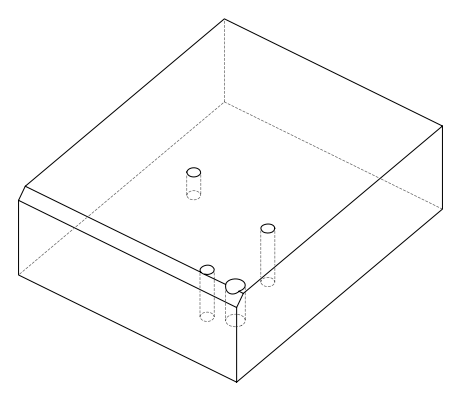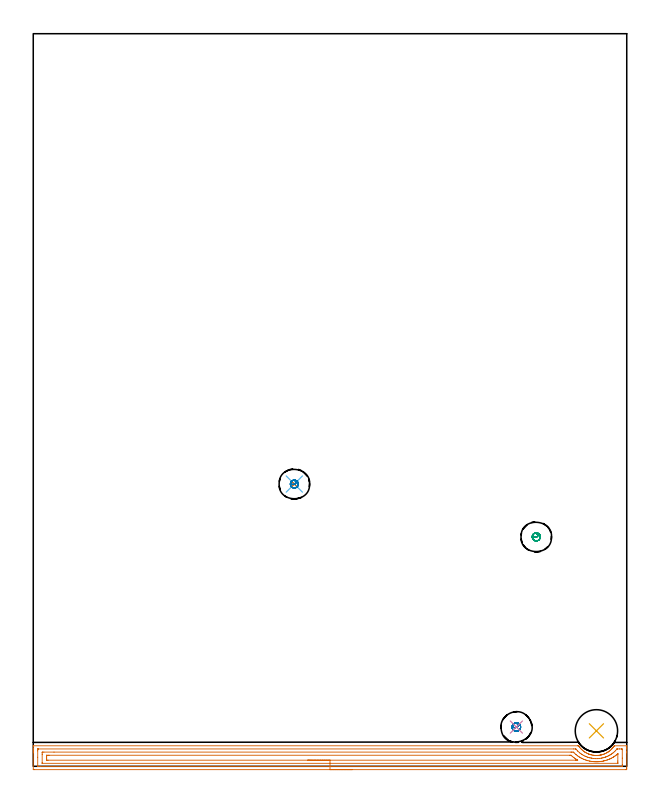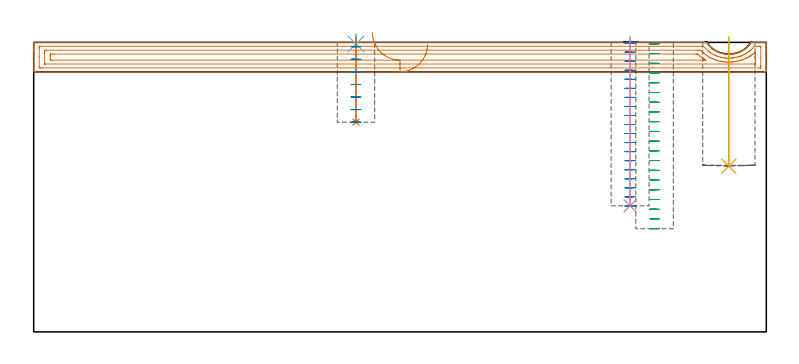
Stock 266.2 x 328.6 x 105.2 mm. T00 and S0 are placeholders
(PLAN: 8 operations, 6 tool changes, 12.7 min)
(1 AREA_MILL | FG_CHAMFER_SURFACE | UGT0205_001 | 8.68 min | 15241 mm3)
(2 MILL_BLIND_HOLE_FROM_SOLID_MATERIAL | STEP1POCKET | NXT0201_010 | Spiral | 1.45 min | 8882 mm3)
(3 MILL_BLIND_HOLE_FROM_SOLID_MATERIAL_1 | STEP1POCKET_2 | NXT0201_010 | Spiral | 1.44 min | 9835 mm3)
(4 BORE_BLIND_HOLE | STEP1POCKET | UGT0332_073 | 0.25 min | 6 mm3)
(5 INDEXABLE_INSERT_DRILL_BLIND_HOLE_FROM_SOLID | STEP1POCKET_1 | NXT0302_009 | 0.19 min | 12595 mm3)
(6 SPOT_DRILL | STEP1POCKET_3 | NXT0321_9005460120000 | 0.03 min | 2 mm3)
(7 DRILL_BLIND_HOLE_INTO_CENTER | STEP1POCKET_3 | NXT0301_128 | 0.13 min | 3149 mm3)
(8 MILL_ROUGH_BLIND_HOLE_CONTOUR | STEP1POCKET_3 | NXT0201_010 | Spiral | 0.5 min | 1062 mm3)
(TOOL UGT0205_001 | Chamfer Mill 20 x 3 x 45 deg. | D20 FL50 Z2)
(TOOL NXT0201_010 | ENDMILL 10mm [2P460-1000-NA 1630] | D10 FL30 Z6)
(TOOL UGT0332_073 | 13.8 mm Rough Boring Bar | D13.8)
(TOOL NXT0302_009 | Index. Insert Drill 19mm [880-D1900L25-05] | D19 PA176 FL95 Z2)
(TOOL NXT0321_9005460120000 | NC Spot Drill, 142deg, 12mm, Carbide, Uncoated | D12 PA142 FL30 Z2)
(TOOL NXT0301_128 | Carbide Drill 12mm [861.1-1200-036A1-GP GC34] | D12 PA150 FL37.4 Z2)
(OP 1 AREA_MILL)
G17 G21 G94 G90
T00 M6
G54
G17 G0 G90 X143.1 Y-1.5 S1061 M3
G43 Z115.2 H0
Z104.5
G94 G1 X143.062 Z103.628 F250.
X142.948 Z102.764
X142.759 Z101.912
X142.497 Z101.08
X142.163 Z100.274
X141.76 Z99.5
X141.292 Z98.764
X140.76 Z98.072
X140.171 Z97.429
X139.528 Z96.84
X138.836 Z96.309
X138.1 Z95.84
X137.326 Z95.437
X136.52 Z95.103
X135.688 Z94.841
X134.836 Z94.652
X133.972 Z94.538
X133.1 Z94.5
X0.602
X0.198 Y-1.496 Z94.502
X0.01 Y-1.492 Z94.506
X0. Y-1.299 Z94.698
Y6.06 Z102.054
Y6.634 Z102.631
Y6.944 Z102.94
Y7.518 Z103.515
Y7.828 Z103.823
Y8.858 Z104.858
X0.007 Y9.185 Z105.176
X0.009 Y9.197 Z105.188
X0.156 Y9.2 Z105.2
X244.184
X244.583 Y9.193 Z105.193
X244.62 Y9.155 Z105.155
X244.621 Y9.154 Z105.154
X244.897 Y8.761 Z104.757
X245.155 Y8.426 Z104.426
X245.466 Y8.061 Z104.06
X245.791 Y7.706 Z103.706
X245.954 Y7.547 Z103.547
X245.96 Y7.542 Z103.542
X246.296 Y7.239 Z103.235
X246.315 Y7.222 Z103.218
X246.686 Y6.907 Z102.906
X247.001 Y6.669 Z102.668
X247.287 Y6.471 Z102.47
X247.468 Y6.355 Z102.354
X247.58 Y6.282 Z102.281
X248.05 Y6.015 Z102.012
X248.474 Y5.791 Z101.788
X248.528 Y5.765 Z101.763
X248.584 Y5.739 Z101.736
X248.918 Y5.595 Z101.593
X249.091 Y5.53 Z101.524
X249.238 Y5.471 Z101.469
X249.369 Y5.42 Z101.418
X249.814 Y5.273 Z101.27
X249.983 Y5.227 Z101.221
X250.157 Y5.176 Z101.175
X250.263 Y5.146 Z101.146
X250.709 Y5.046 Z101.045
X251.158 Y4.966 Z100.963
X251.322 Y4.942 Z100.939
X251.53 Y4.911 Z100.91
X251.753 Y4.891 Z100.891
X251.79 Y4.888 Z100.887
X252.052 Y4.87 Z100.868
X252.143 Y4.868 Z100.863
X252.214 Y4.866 Z100.859
X252.387 Y4.858 Z100.854
X252.62 Y4.857 Z100.853
X252.835 Z100.85
X252.978 Y4.865 Z100.855
X253.065 Y4.87 Z100.864
X253.069
X253.106 Y4.874 Z100.867
X253.215 Y4.88 Z100.877
X253.242 Y4.881 Z100.879
X253.458 Y4.896 Z100.895
X253.67 Y4.911 Z100.911
X253.841 Y4.934 Z100.934
X254.035 Y4.967 Z100.966
X254.289 Y5.009 Z101.007
X254.445 Y5.041 Z101.038
X254.539 Y5.06 Z101.058
X254.735 Y5.101 Z101.097
X254.891 Y5.142 Z101.136
X255.03 Y5.176 Z101.173
X255.184 Y5.215 Z101.213
X255.629 Y5.351 Z101.35
X256.079 Y5.515 Z101.514
X256.229 Y5.578 Z101.575
X256.524 Y5.698 Z101.697
X256.723 Y5.79 Z101.789
X257.121 Y6.005 Z102.002
X257.224 Y6.06 Z102.057
X257.392 Y6.15 Z102.148
X257.418 Y6.164 Z102.162
X257.567 Y6.256 Z102.253
X257.814 Y6.408 Z102.406
X257.848 Y6.431 Z102.429
X258.013 Y6.544 Z102.539
X258.171 Y6.65 Z102.647
X258.201 Y6.669 Z102.667
X258.313 Y6.752 Z102.75
X258.767 Y7.122 Z103.118
X259.207 Y7.509 Z103.506
X259.248 Y7.549 Z103.545
X259.511 Y7.828 Z103.824
X259.656 Y7.98 Z103.979
X259.947 Y8.312 Z104.31
X260.048 Y8.426 Z104.426
X260.101 Y8.494 Z104.493
X260.452 Y8.969 Z104.969
X260.589 Y9.169 Z105.168
X260.609 Y9.197 Z105.195
X260.612 Y9.198 Z105.196
X260.633 Y9.2 Z105.2
X266.044
X266.191 Y9.197 Z105.188
X266.193 Y9.185 Z105.176
X266.2 Y8.858 Z104.857
Y8.448 Z104.447
Y7.828 Z103.823
Y6.634 Z102.631
Y6.06 Z102.054
Y-0.725 Z95.272
X266.197 Y-1.012 Z94.985
X266.191 Y-1.491 Z94.506
X266.084 Y-1.495 Z94.503
X265.598 Y-1.5 Z94.5
X133.1
Y-0.086 Z95.914
X3.279
X2.387 Y-0.084 Z95.916
X2.342
X2.01 Y-0.067 Z95.933
X2.007 Y0.031 Z96.031
X2.001 Y0.254 Z96.254
X2. Y4.042 Z100.042
Y6.944 Z102.944
Y7.327 Z103.327
X2.004 Y7.711 Z103.711
X2.008 Y7.761 Z103.761
X2.012 Y7.78 Z103.78
X2.017 Y7.781 Z103.781
X2.069 Y7.784 Z103.784
X2.175 Y7.785 Z103.785
X2.387 Y7.786 Z103.786
X242.442
X243.292 Y7.78 Z103.78
X243.342 Y7.779 Z103.779
X243.44 Y7.685 Z103.685
X243.535 Y7.587 Z103.587
X244.114 Y6.944 Z102.944
X244.184 Y6.872 Z102.872
X245.056 Y6.08 Z102.08
X245.078 Y6.061 Z102.061
X245.586 Y5.679 Z101.679
X245.968 Y5.412 Z101.412
X246.058 Y5.354 Z101.354
X246.348 Y5.176 Z101.176
X246.86 Y4.886 Z100.886
X247.479 Y4.564 Z100.564
X247.753 Y4.441 Z100.441
X247.796 Y4.422 Z100.422
X247.831 Y4.408 Z100.408
X248.125 Y4.292 Z100.292
X248.645 Y4.105 Z100.105
X248.931 Y4.009 Z100.009
X249.537 Y3.836 Z99.836
X249.73 Y3.789 Z99.789
X250.3 Y3.664 Z99.664
X250.429 Y3.639 Z99.639
X250.537 Y3.621 Z99.621
X251.269 Y3.513 Z99.513
X251.322 Y3.507 Z99.507
X252.172 Y3.45 Z99.45
X252.214 Y3.449 Z99.449
X253.065
X253.106 Y3.451 Z99.451
X253.896 Y3.509 Z99.509
X253.998 Y3.518 Z99.518
X254.058 Y3.526 Z99.526
X254.772 Y3.643 Z99.643
X254.891 Y3.665 Z99.665
X255.412 Y3.776 Z99.776
X255.783 Y3.871 Z99.871
X256.113 Y3.965 Z99.965
X256.675 Y4.146 Z100.146
X256.784 Y4.184 Z100.184
X257.076 Y4.292 Z100.292
X257.425 Y4.433 Z100.433
X257.484 Y4.458 Z100.458
X257.567 Y4.495 Z100.495
X257.961 Y4.682 Z100.682
X258.46 Y4.949 Z100.949
X258.605 Y5.032 Z101.032
X258.852 Y5.176 Z101.176
X259.157 Y5.369 Z101.369
X259.352 Y5.497 Z101.497
X259.685 Y5.73 Z101.73
X260.111 Y6.06 Z102.06
X260.184 Y6.119 Z102.119
X260.244 Y6.169 Z102.169
X260.657 Y6.535 Z102.535
X260.803 Y6.667 Z102.667
X261.109 Y6.972 Z102.972
X261.828 Y7.765 Z103.765
X261.848 Y7.779 Z103.779
X261.87 Y7.782 Z103.782
X261.922 Y7.784 Z103.784
X262.029 Y7.786 Z103.786
X262.072
X262.921
X263.813 Y7.784 Z103.784
X263.858
X264.19 Y7.767 Z103.767
X264.193 Y7.669 Z103.669
X264.198 Y7.446 Z103.446
X264.2 Y3.658 Z99.658
Y0.756 Z96.756
Y0.373 Z96.373
X264.196 Y-0.011 Z95.989
X264.192 Y-0.061 Z95.939
X264.188 Y-0.08 Z95.92
X264.183 Y-0.081 Z95.919
X264.131 Y-0.084 Z95.916
X264.025 Y-0.085 Z95.915
X263.813 Y-0.086 Z95.914
X133.1
Y1.329 Z97.329
X4.171
X4.067 Y1.331 Z97.331
X4.03 Y1.333 Z97.333
X4.016 Y1.334 Z97.334
X4.01 Y1.358 Z97.358
X4.005 Y1.47 Z97.47
X4.001 Y1.64 Z97.64
X4. Y5.346 Z101.346
X4.004 Y6.06 Z102.06
X4.008 Y6.222 Z102.222
X4.024 Y6.364 Z102.364
X4.171 Y6.366 Z102.366
X4.751 Y6.37 Z102.37
X9.308 Y6.371 Z102.371
X241.193
X241.507 Y6.37 Z102.37
X242.089 Y6.367 Z102.367
X242.237 Y6.364 Z102.364
X242.399 Y6.206 Z102.206
X242.551 Y6.06 Z102.06
X243.292 Y5.385 Z101.385
X243.531 Y5.176 Z101.176
X244.184 Y4.67 Z100.67
X244.744 Y4.292 Z100.292
X245.076 Y4.085 Z100.085
X245.58 Y3.792 Z99.792
X245.968 Y3.592 Z99.592
X246.335 Y3.408 Z99.408
X246.86 Y3.178 Z99.178
X247.252 Y3.02 Z99.02
X247.753 Y2.839 Z98.839
X248.106 Y2.722 Z98.722
X248.596 Y2.572 Z98.572
X248.645 Y2.558 Z98.558
X248.77 Y2.524 Z98.524
X249.537 Y2.352 Z98.352
X249.758 Y2.305 Z98.305
X250.429 Y2.195 Z98.195
X250.82 Y2.137 Z98.137
X251.322 Y2.091 Z98.091
X251.79 Y2.059 Z98.059
X252.214 Y2.039 Z98.039
X252.705 Y2.038 Z98.038
X253.106 Y2.04 Z98.04
X253.567 Y2.067 Z98.067
X253.998 Y2.098 Z98.098
X254.39 Y2.136 Z98.136
X254.891 Y2.212 Z98.212
X255.162 Y2.255 Z98.255
X255.783 Y2.376 Z98.376
X255.906 Y2.402 Z98.402
X256.42 Y2.524 Z98.524
X256.62 Y2.579 Z98.579
X256.675 Y2.595 Z98.595
X257.295 Y2.793 Z98.793
X257.567 Y2.883 Z98.883
X257.954 Y3.025 Z99.025
X258.46 Y3.227 Z99.227
X258.587 Y3.282 Z99.282
X258.865 Y3.408 Z99.408
X259.189 Y3.569 Z99.569
X259.352 Y3.654 Z99.654
X259.767 Y3.881 Z99.881
X260.244 Y4.156 Z100.156
X260.329 Y4.208 Z100.208
X260.462 Y4.292 Z100.292
X260.861 Y4.565 Z100.565
X261.136 Y4.756 Z100.756
X261.374 Y4.941 Z100.941
X261.669 Y5.176 Z101.176
X261.865 Y5.338 Z101.338
X262.029 Y5.477 Z101.477
X262.173 Y5.6 Z101.6
X262.191 Y5.615 Z101.615
X262.193 Y5.614 Z101.614
X262.195 Y5.61 Z101.61
X262.198 Y5.55 Z101.55
X262.2 Y5.459 Z101.459
Y5.346 Z101.346
Y2.354 Z98.354
X262.198 Y1.64 Z97.64
X262.195 Y1.47 Z97.47
X262.19 Y1.358 Z97.358
X262.184 Y1.334 Z97.334
X262.17 Y1.333 Z97.333
X262.133 Y1.331 Z97.331
X262.029 Y1.329 Z97.329
X133.1
Y2.743 Z98.743
X6.627
X6.104 Y2.745 Z98.745
X6.049 Y2.747 Z98.747
X6.017 Y2.749 Z98.749
X6.01 Y2.784 Z98.784
X6.006 Y2.977 Z98.977
X6. Y3.364 Z99.364
Y4.248 Z100.248
Y4.292 Z100.292
X6.003 Y4.712 Z100.712
X6.008 Y4.922 Z100.922
X6.01 Y4.944 Z100.944
X6.025 Y4.95 Z100.95
X6.081 Y4.953 Z100.953
X6.178 Y4.956 Z100.956
X6.848 Y4.957 Z100.957
X7.069
X240.615
X240.837 Y4.956 Z100.956
X241.171 Y4.952 Z100.952
X241.209 Y4.95 Z100.95
X241.267 Y4.903 Z100.903
X241.372 Y4.815 Z100.815
X241.507 Y4.698 Z100.698
X241.969 Y4.292 Z100.292
X242.399 Y3.952 Z99.952
X242.711 Y3.714 Z99.714
X243.148 Y3.408 Z99.408
X243.292 Y3.311 Z99.311
X243.575 Y3.127 Z99.127
X243.815 Y2.984 Z98.984
X244.184 Y2.764 Z98.764
X244.202 Y2.751 Z98.751
X244.184 Y2.749 Z98.749
X243.961 Y2.745 Z98.745
X243.547 Y2.743 Z98.743
X243.292
X133.1
X132.228 Z98.781
X131.364 Z98.895
X130.512 Z99.083
X129.68 Z99.346
X128.874 Z99.68
X128.1 Z100.082
X127.364 Z100.551
X126.672 Z101.082
X126.029 Z101.672
X125.44 Z102.315
X124.908 Z103.007
X124.44 Z103.743
X124.037 Z104.517
X123.703 Z105.323
X123.441 Z106.155
X123.252 Z107.006
X123.138 Z107.871
X123.1 Z108.743
G0 Z115.2
M5
M2
(OP 2 MILL_BLIND_HOLE_FROM_SOLID_MATERIAL)
G17 G21 G94 G90
T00 M6
G54
G17 G0 G90 X216.7 Y17.6 S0 M3
G43 Z115.2 H1
Z104.916
G94 G3 X217.239 Y18.961 R0.787 F250.
X215.315 Y18.901 R1.361
X215.399 Y16.215 R1.9
X215.315 Y18.901 R-1.9
X215.357 Y17.558 R0.95
X216.7 Y17.6 R0.95
G0 Z101.632
G3 X217.239 Y18.961 R0.787
X215.315 Y18.901 R1.361
X215.399 Y16.215 R1.9
X215.315 Y18.901 R-1.9
X215.357 Y17.558 R0.95
X216.7 Y17.6 R0.95
G0 Z98.347
G3 X217.239 Y18.961 R0.787
X215.315 Y18.901 R1.361
X215.399 Y16.215 R1.9
X215.315 Y18.901 R-1.9
X215.357 Y17.558 R0.95
X216.7 Y17.6 R0.95
G0 Z95.063
G3 X217.239 Y18.961 R0.787
X215.315 Y18.901 R1.361
X215.399 Y16.215 R1.9
X215.315 Y18.901 R-1.9
X215.357 Y17.558 R0.95
X216.7 Y17.6 R0.95
G0 Z91.779
G3 X217.239 Y18.961 R0.787
X215.315 Y18.901 R1.361
X215.399 Y16.215 R1.9
X215.315 Y18.901 R-1.9
X215.357 Y17.558 R0.95
X216.7 Y17.6 R0.95
G0 Z88.495
G3 X217.239 Y18.961 R0.787
X215.315 Y18.901 R1.361
X215.399 Y16.215 R1.9
X215.315 Y18.901 R-1.9
X215.357 Y17.558 R0.95
X216.7 Y17.6 R0.95
G0 Z85.211
G3 X217.239 Y18.961 R0.787
X215.315 Y18.901 R1.361
X215.399 Y16.215 R1.9
X215.315 Y18.901 R-1.9
X215.357 Y17.558 R0.95
X216.7 Y17.6 R0.95
G0 Z81.926
G3 X217.239 Y18.961 R0.787
X215.315 Y18.901 R1.361
X215.399 Y16.215 R1.9
X215.315 Y18.901 R-1.9
X215.357 Y17.558 R0.95
X216.7 Y17.6 R0.95
G0 Z78.642
G3 X217.239 Y18.961 R0.787
X215.315 Y18.901 R1.361
X215.399 Y16.215 R1.9
X215.315 Y18.901 R-1.9
X215.357 Y17.558 R0.95
X216.7 Y17.6 R0.95
G0 Z75.358
G3 X217.239 Y18.961 R0.787
X215.315 Y18.901 R1.361
X215.399 Y16.215 R1.9
X215.315 Y18.901 R-1.9
X215.357 Y17.558 R0.95
X216.7 Y17.6 R0.95
G0 Z72.074
G3 X217.239 Y18.961 R0.787
X215.315 Y18.901 R1.361
X215.399 Y16.215 R1.9
X215.315 Y18.901 R-1.9
X215.357 Y17.558 R0.95
X216.7 Y17.6 R0.95
G0 Z68.789
G3 X217.239 Y18.961 R0.787
X215.315 Y18.901 R1.361
X215.399 Y16.215 R1.9
X215.315 Y18.901 R-1.9
X215.357 Y17.558 R0.95
X216.7 Y17.6 R0.95
G0 Z65.505
G3 X217.239 Y18.961 R0.787
X215.315 Y18.901 R1.361
X215.399 Y16.215 R1.9
X215.315 Y18.901 R-1.9
X215.357 Y17.558 R0.95
X216.7 Y17.6 R0.95
G0 Z62.221
G3 X217.239 Y18.961 R0.787
X215.315 Y18.901 R1.361
X215.399 Y16.215 R1.9
X215.315 Y18.901 R-1.9
X215.357 Y17.558 R0.95
X216.7 Y17.6 R0.95
G0 Z58.937
G3 X217.239 Y18.961 R0.787
X215.315 Y18.901 R1.361
X215.399 Y16.215 R1.9
X215.315 Y18.901 R-1.9
X215.357 Y17.558 R0.95
X216.7 Y17.6 R0.95
G0 Z55.653
G3 X217.239 Y18.961 R0.787
X215.315 Y18.901 R1.361
X215.399 Y16.215 R1.9
X215.315 Y18.901 R-1.9
X215.357 Y17.558 R0.95
X216.7 Y17.6 R0.95
G0 Z52.368
G3 X217.239 Y18.961 R0.787
X215.315 Y18.901 R1.361
X215.399 Y16.215 R1.9
X215.315 Y18.901 R-1.9
X215.357 Y17.558 R0.95
X216.7 Y17.6 R0.95
G0 Z49.084
G3 X217.239 Y18.961 R0.787
X215.315 Y18.901 R1.361
X215.399 Y16.215 R1.9
X215.315 Y18.901 R-1.9
X215.357 Y17.558 R0.95
X216.7 Y17.6 R0.95
G0 Z45.8
G3 X217.239 Y18.961 R0.787
X215.315 Y18.901 R1.361
X215.399 Y16.215 R1.9
X215.315 Y18.901 R-1.9
X215.357 Y17.558 R0.95
X216.7 Y17.6 R0.95
G0 Z115.2
M5
M2
(OP 3 MILL_BLIND_HOLE_FROM_SOLID_MATERIAL_1)
G17 G21 G94 G90
T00 M6
G54
G17 G0 G90 X225.6 Y102.9 S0 M3
G43 Z115.2 H1
Z104.665
G94 G3 X226.176 Y104.124 R0.748 F250.
X224.453 Y104.287 R1.224
X224.213 Y101.753 R1.8
X224.453 Y104.287 R-1.8
X224.333 Y103.02 R0.9
X225.6 Y102.9 R0.9
G0 Z101.13
G3 X226.176 Y104.124 R0.748
X224.453 Y104.287 R1.224
X224.213 Y101.753 R1.8
X224.453 Y104.287 R-1.8
X224.333 Y103.02 R0.9
X225.6 Y102.9 R0.9
G0 Z97.595
G3 X226.176 Y104.124 R0.748
X224.453 Y104.287 R1.224
X224.213 Y101.753 R1.8
X224.453 Y104.287 R-1.8
X224.333 Y103.02 R0.9
X225.6 Y102.9 R0.9
G0 Z94.06
G3 X226.176 Y104.124 R0.748
X224.453 Y104.287 R1.224
X224.213 Y101.753 R1.8
X224.453 Y104.287 R-1.8
X224.333 Y103.02 R0.9
X225.6 Y102.9 R0.9
G0 Z90.525
G3 X226.176 Y104.124 R0.748
X224.453 Y104.287 R1.224
X224.213 Y101.753 R1.8
X224.453 Y104.287 R-1.8
X224.333 Y103.02 R0.9
X225.6 Y102.9 R0.9
G0 Z86.99
G3 X226.176 Y104.124 R0.748
X224.453 Y104.287 R1.224
X224.213 Y101.753 R1.8
X224.453 Y104.287 R-1.8
X224.333 Y103.02 R0.9
X225.6 Y102.9 R0.9
G0 Z83.455
G3 X226.176 Y104.124 R0.748
X224.453 Y104.287 R1.224
X224.213 Y101.753 R1.8
X224.453 Y104.287 R-1.8
X224.333 Y103.02 R0.9
X225.6 Y102.9 R0.9
G0 Z79.92
G3 X226.176 Y104.124 R0.748
X224.453 Y104.287 R1.224
X224.213 Y101.753 R1.8
X224.453 Y104.287 R-1.8
X224.333 Y103.02 R0.9
X225.6 Y102.9 R0.9
G0 Z76.385
G3 X226.176 Y104.124 R0.748
X224.453 Y104.287 R1.224
X224.213 Y101.753 R1.8
X224.453 Y104.287 R-1.8
X224.333 Y103.02 R0.9
X225.6 Y102.9 R0.9
G0 Z72.85
G3 X226.176 Y104.124 R0.748
X224.453 Y104.287 R1.224
X224.213 Y101.753 R1.8
X224.453 Y104.287 R-1.8
X224.333 Y103.02 R0.9
X225.6 Y102.9 R0.9
G0 Z69.315
G3 X226.176 Y104.124 R0.748
X224.453 Y104.287 R1.224
X224.213 Y101.753 R1.8
X224.453 Y104.287 R-1.8
X224.333 Y103.02 R0.9
X225.6 Y102.9 R0.9
G0 Z65.78
G3 X226.176 Y104.124 R0.748
X224.453 Y104.287 R1.224
X224.213 Y101.753 R1.8
X224.453 Y104.287 R-1.8
X224.333 Y103.02 R0.9
X225.6 Y102.9 R0.9
G0 Z62.245
G3 X226.176 Y104.124 R0.748
X224.453 Y104.287 R1.224
X224.213 Y101.753 R1.8
X224.453 Y104.287 R-1.8
X224.333 Y103.02 R0.9
X225.6 Y102.9 R0.9
G0 Z58.71
G3 X226.176 Y104.124 R0.748
X224.453 Y104.287 R1.224
X224.213 Y101.753 R1.8
X224.453 Y104.287 R-1.8
X224.333 Y103.02 R0.9
X225.6 Y102.9 R0.9
G0 Z55.175
G3 X226.176 Y104.124 R0.748
X224.453 Y104.287 R1.224
X224.213 Y101.753 R1.8
X224.453 Y104.287 R-1.8
X224.333 Y103.02 R0.9
X225.6 Y102.9 R0.9
G0 Z51.64
G3 X226.176 Y104.124 R0.748
X224.453 Y104.287 R1.224
X224.213 Y101.753 R1.8
X224.453 Y104.287 R-1.8
X224.333 Y103.02 R0.9
X225.6 Y102.9 R0.9
G0 Z48.105
G3 X226.176 Y104.124 R0.748
X224.453 Y104.287 R1.224
X224.213 Y101.753 R1.8
X224.453 Y104.287 R-1.8
X224.333 Y103.02 R0.9
X225.6 Y102.9 R0.9
G0 Z44.57
G3 X226.176 Y104.124 R0.748
X224.453 Y104.287 R1.224
X224.213 Y101.753 R1.8
X224.453 Y104.287 R-1.8
X224.333 Y103.02 R0.9
X225.6 Y102.9 R0.9
G0 Z41.035
G3 X226.176 Y104.124 R0.748
X224.453 Y104.287 R1.224
X224.213 Y101.753 R1.8
X224.453 Y104.287 R-1.8
X224.333 Y103.02 R0.9
X225.6 Y102.9 R0.9
G0 Z37.5
G3 X226.176 Y104.124 R0.748
X224.453 Y104.287 R1.224
X224.213 Y101.753 R1.8
X224.453 Y104.287 R-1.8
X224.333 Y103.02 R0.9
X225.6 Y102.9 R0.9
G0 Z115.2
M5
M2
(OP 4 BORE_BLIND_HOLE)
G17 G21 G94 G90
T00 M6
G54
G17 G0 G90 X216.7 Y17.6 S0 M3
G43 Z115.2 H0
G94 G85 G98 Z45.8 F250. R107.2
G80
M5
M2
(OP 5 INDEXABLE_INSERT_DRILL_BLIND_HOLE_FROM_SOLID)
G17 G21 G94 G90
T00 M6
G54
G17 G0 G90 X252.6 Y15.9 S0 M3
G43 Z115.2 H1
G94 G81 G98 Z60.2 F250. R107.2
G80
M5
M2
(OP 6 SPOT_DRILL)
G17 G21 G94 G90
T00 M6
G54
G17 G0 G90 X117.1 Y126.6 S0 M3
G43 Z115.2 H0
G94 G81 G98 Z104.615 F250. R108.2
G80
M5
M2
(OP 7 DRILL_BLIND_HOLE_INTO_CENTER)
G17 G21 G94 G90
T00 M6
G54
G17 G0 G90 X117.1 Y126.6 S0 M3
G43 Z115.2 H1
G94 G81 G98 Z76.2 F250. R107.2
G80
M5
M2
(OP 8 MILL_ROUGH_BLIND_HOLE_CONTOUR)
G17 G21 G94 G90
T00 M6
G54
G17 G0 G90 X117.1 Y126.6 S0 M3
G43 Z115.2 H1
Z103.629
G94 G3 X117.676 Y127.824 R0.748 F250.
X115.953 Y127.987 R1.224
X115.713 Y125.453 R1.8
X115.953 Y127.987 R-1.8
X115.833 Y126.72 R0.9
X117.1 Y126.6 R0.9
G0 Z99.057
G3 X117.676 Y127.824 R0.748
X115.953 Y127.987 R1.224
X115.713 Y125.453 R1.8
X115.953 Y127.987 R-1.8
X115.833 Y126.72 R0.9
X117.1 Y126.6 R0.9
G0 Z94.486
G3 X117.676 Y127.824 R0.748
X115.953 Y127.987 R1.224
X115.713 Y125.453 R1.8
X115.953 Y127.987 R-1.8
X115.833 Y126.72 R0.9
X117.1 Y126.6 R0.9
G0 Z89.914
G3 X117.676 Y127.824 R0.748
X115.953 Y127.987 R1.224
X115.713 Y125.453 R1.8
X115.953 Y127.987 R-1.8
X115.833 Y126.72 R0.9
X117.1 Y126.6 R0.9
G0 Z85.343
G3 X117.676 Y127.824 R0.748
X115.953 Y127.987 R1.224
X115.713 Y125.453 R1.8
X115.953 Y127.987 R-1.8
X115.833 Y126.72 R0.9
X117.1 Y126.6 R0.9
G0 Z80.771
G3 X117.676 Y127.824 R0.748
X115.953 Y127.987 R1.224
X115.713 Y125.453 R1.8
X115.953 Y127.987 R-1.8
X115.833 Y126.72 R0.9
X117.1 Y126.6 R0.9
G0 Z76.2
G3 X117.676 Y127.824 R0.748
X115.953 Y127.987 R1.224
X115.713 Y125.453 R1.8
X115.953 Y127.987 R-1.8
X115.833 Y126.72 R0.9
X117.1 Y126.6 R0.9
G0 Z115.2
M5
M2
